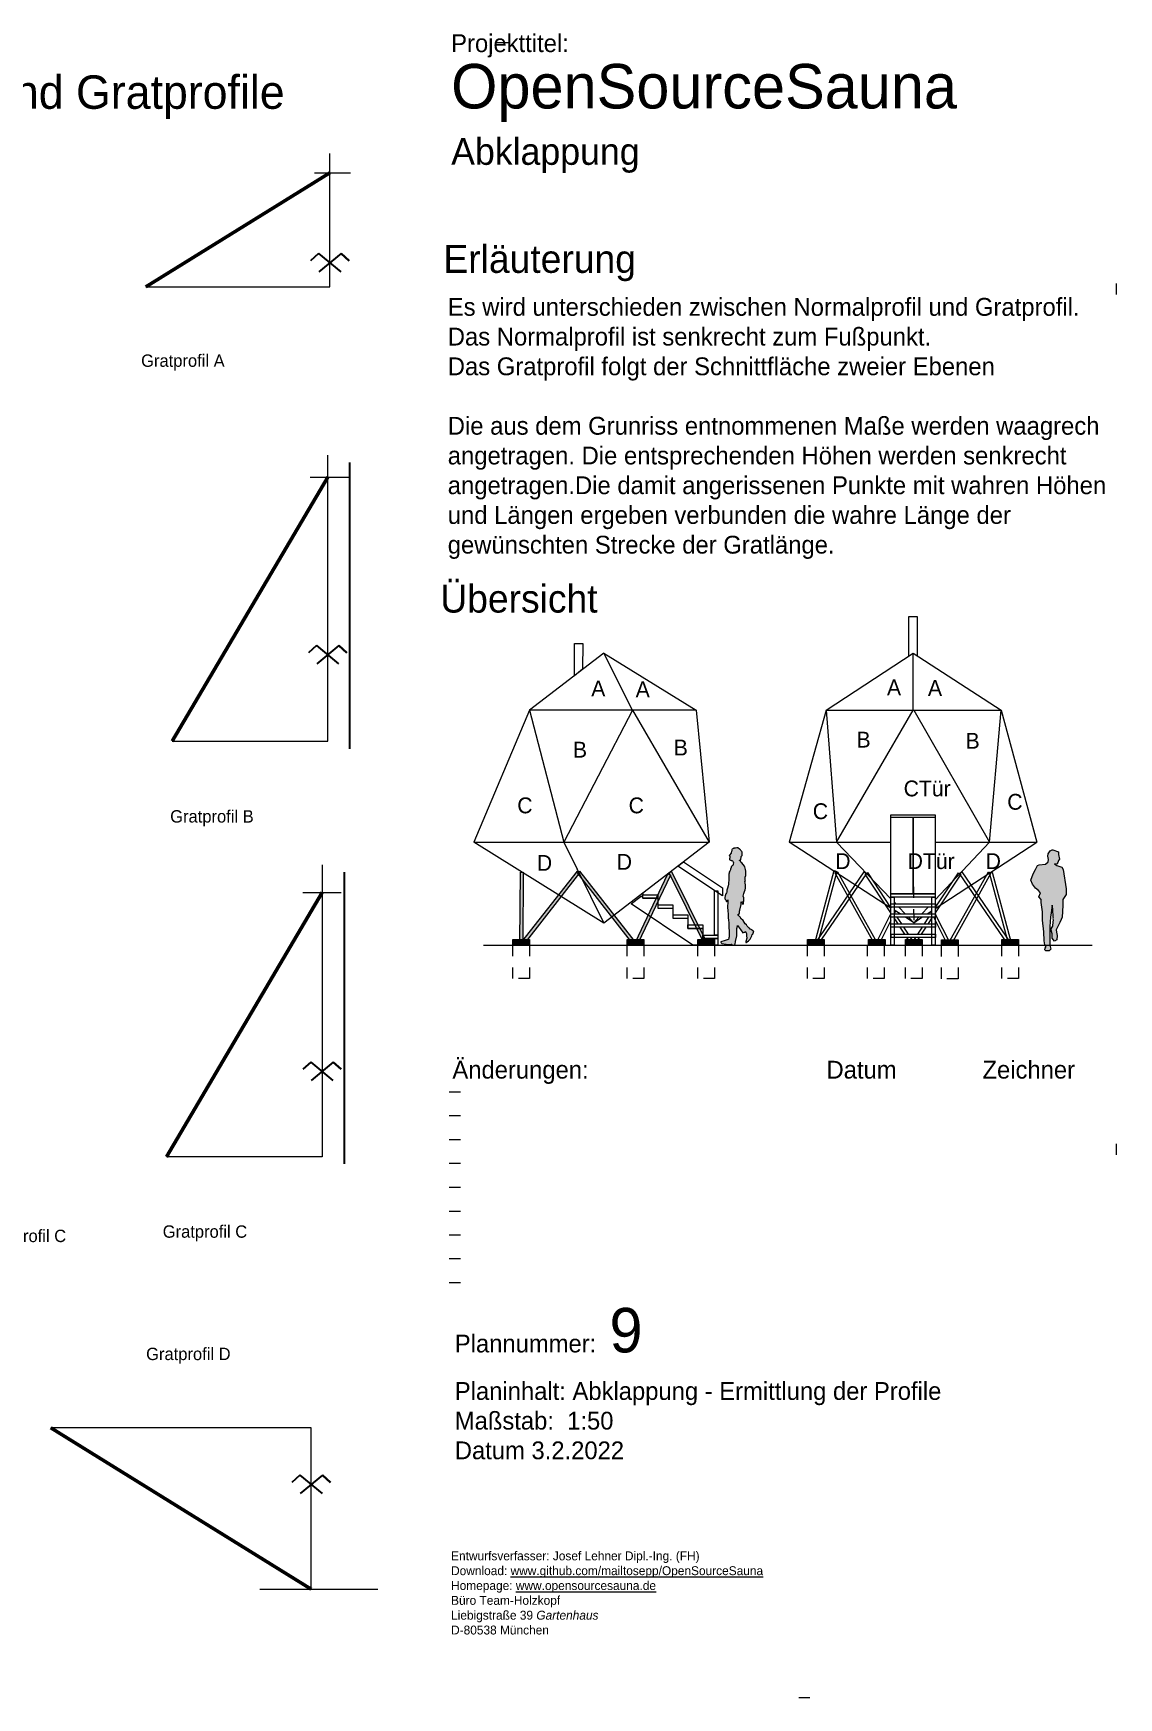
# Model space of a CAD drawing. Header units: metres. Extents: x -5.5 to 15.5, y -10 to 4.9.
# Drawn here: x 5.79 to 15.53, y -10.04 to 4.89 of the extents above; entities that cross this region are included whole.
import ezdxf

# ---------------------------------------------------------------- set-up
doc = ezdxf.new("R2010")
doc.units = ezdxf.units.M
doc.header["$LTSCALE"] = 2.54
for name, pattern in [('ACAD_ISO07W100', [3, 0, -3]), ('CENTER2', [28.575, 19.05, -3.175, 3.175, -3.175]), ('Dash Style-5', [0.041656, 0.013885, -0.027771])]:
    doc.linetypes.add(name, pattern=pattern)
for name, color, linetype, lineweight, true_color in [('Fläche ... Fläche-Beton', 7, 'Continuous', 5, 0xd5d8d8), ('Fläche ... Fläche-Holz', 7, 'Continuous', 25, 0xfff0ca), ('Fläche ... Fläche-Stahl', 7, 'Continuous', 5, 0xc9c5bf), ('Linie ... Line-Plankopf', 7, 'ACAD_ISO07W100', 5, 0x000000), ('Linie ... Linie-Achse', 7, 'CENTER2', 18, 0x000000), ('Linie ... Linie-Ansicht', 7, 'Continuous', 18, 0x000000), ('Linie ... Linie-Verdeckt', 7, 'Dash Style-5', 5, 0x000000), ('Text', 7, 'Continuous', 25, 0x000000)]:
    doc.layers.add(name, color=color, linetype=linetype, lineweight=lineweight, true_color=true_color)
doc.layers.add('Fläche ... Fläche-Weiss', color=7, linetype='Continuous', lineweight=25)
doc.styles.add('textstyle105', font='')
doc.styles.add('textstyle106', font='FUTURAL.TTF')
doc.styles.add('textstyle107', font='txt')
doc.styles.add('textstyle108', font='txt')
doc.styles.add('textstyle109', font='txt')
doc.styles.add('textstyle112', font='')
doc.styles.add('textstyle20', font='')
doc.styles.add('textstyle21', font='')
doc.styles.add('textstyle22', font='')
doc.styles.add('textstyle23', font='')
doc.styles.add('textstyle73', font='')
doc.styles.add('textstyle74', font='')
doc.styles.add('textstyle75', font='')
doc.styles.add('textstyle76', font='')
doc.styles.add('textstyle78', font='')
doc.styles.add('textstyle79', font='')
doc.styles.add('textstyle80', font='')
doc.styles.add('textstyle81', font='txt')
doc.styles.add('textstyle82', font='')
doc.styles.add('textstyle83', font='')
doc.styles.add('textstyle84', font='')
doc.styles.add('textstyle85', font='')
doc.styles.add('textstyle86', font='')
doc.styles.add('textstyle87', font='')
doc.styles.add('textstyle88', font='')
doc.styles.add('textstyle89', font='')
doc.styles.add('textstyle91', font='')
doc.styles.add('textstyle92', font='')
doc.styles.add('textstyle93', font='')
doc.styles.add('textstyle94', font='')
doc.styles.add('textstyle95', font='')
doc.styles.get('textstyle105').set_extended_font_data('Futura Lt BT')
doc.styles.get('textstyle112').set_extended_font_data('Futura Lt BT')
doc.styles.get('textstyle20').set_extended_font_data('Futura Lt BT')
doc.styles.get('textstyle21').set_extended_font_data('Futura Lt BT')
doc.styles.get('textstyle22').set_extended_font_data('Futura Lt BT')
doc.styles.get('textstyle23').set_extended_font_data('Futura Lt BT')
doc.styles.get('textstyle73').set_extended_font_data('Futura Lt BT')
doc.styles.get('textstyle74').set_extended_font_data('Futura Lt BT')
doc.styles.get('textstyle75').set_extended_font_data('Futura Lt BT')
doc.styles.get('textstyle76').set_extended_font_data('Futura Lt BT')
doc.styles.get('textstyle78').set_extended_font_data('Futura Lt BT')
doc.styles.get('textstyle79').set_extended_font_data('Futura Lt BT')
doc.styles.get('textstyle80').set_extended_font_data('Futura Lt BT')
doc.styles.get('textstyle82').set_extended_font_data('Futura Lt BT')
doc.styles.get('textstyle83').set_extended_font_data('Futura Lt BT')
doc.styles.get('textstyle84').set_extended_font_data('Futura Lt BT')
doc.styles.get('textstyle85').set_extended_font_data('Futura Lt BT')
doc.styles.get('textstyle86').set_extended_font_data('Futura Lt BT')
doc.styles.get('textstyle87').set_extended_font_data('Futura Lt BT')
doc.styles.get('textstyle88').set_extended_font_data('Futura Lt BT')
doc.styles.get('textstyle89').set_extended_font_data('Futura Lt BT')
doc.styles.get('textstyle91').set_extended_font_data('Futura Lt BT')
doc.styles.get('textstyle92').set_extended_font_data('Futura Lt BT')
doc.styles.get('textstyle93').set_extended_font_data('Futura Lt BT')
doc.styles.get('textstyle94').set_extended_font_data('Futura Lt BT')
doc.styles.get('textstyle95').set_extended_font_data('Futura Lt BT')

# ---------------------------------------------------------------- blocks, each defined once
blk = doc.blocks.new('Plankopf A4 hoch')
at = {"layer": 'Linie ... Line-Plankopf'}
for p, q in [((0, -11.673), (7.527, -11.673)), ((0, -11.941), (7.527, -11.941)), ((0, -12.209), (7.527, -12.209)), ((0, -12.477), (7.527, -12.477)), ((0, -12.745), (7.527, -12.745)), ((0, -13.013), (7.527, -13.013)), ((0, -13.281), (7.527, -13.281)), ((0, -13.548), (7.527, -13.548)), ((0, -13.816), (7.527, -13.816))]:
    blk.add_line(p, q, dxfattribs=at)
at = {"layer": 'Linie ... Line-Plankopf', "char_height": 0.3, "attachment_point": 1}
for s, insert, style in [('\\H0.2;Projekttitel: \\P\\H0.5;OpenSourceSauna\\P\\H0.3;Abklappung', (0.022, 0.21), 'textstyle23'), ('\\H0.2;Änderungen:                                    Datum             Zeichner', (0.036, -11.325), 'textstyle21'), ('\\H0.2;Plannummer:\\~ \\H0.499999;9\\H0.2;\\PPlaninhalt: Abklappung - Ermittlung der Profile\\PMaßstab: \\~1:50\\PDatum\\~3.2.2022', (0.063, -14.102), 'textstyle22'), ('\\H0.1;Entwurfsverfasser: Josef Lehner Dipl.-Ing. (FH)\\PDownload: \\c14313472;\\Lwww.github.com/mailtosepp/OpenSourceSauna\\P\\c0;\\lHomepage: \\c14313472;\\Lwww.opensourcesauna.de\\P\\c0;\\lBüro Team-Holzkopf\\PLiebigstraße 39 \\fFutura Lt BT|b0|i1|c0|p0;Gartenhaus\\P\\fFutura Lt BT|b0|i0|c0|p0;D-80538 München ', (0.021, -16.838), 'textstyle20')]:
    blk.add_mtext(s, dxfattribs=dict(at, insert=insert, style=style))
blk = doc.blocks.new('Abbundzeichen')
at = {"layer": 'Linie ... Linie-Achse', "linetype": 'Continuous', "lineweight": 25}
for p, q in [((-0.101, 0.083), (-0.173, 0.018)), ((-0.101, 0.083), (0.098, -0.081)), ((0.101, 0.083), (-0.098, -0.081))]:
    blk.add_line(p, q, dxfattribs=at)
at = {"layer": 'Linie ... Linie-Achse', "linetype": 'Continuous', "lineweight": 30}
blk.add_line((0.101, 0.083), (0.173, 0.018), dxfattribs=at)

msp = doc.modelspace()

# ---------------------------------------------------------------- hatches: boundary and pattern name
at = {"layer": 'Fläche ... Fläche-Beton', "linetype": 'Continuous', "lineweight": 0, "true_color": 0xadadad, "transparency": 33554687}
for points in [[(10.093, -3.237), (10.243, -3.237), (10.243, -3.287), (10.093, -3.287)], [(11.119, -3.237), (11.269, -3.237), (11.269, -3.287), (11.119, -3.287)], [(11.753, -3.237), (11.903, -3.237), (11.903, -3.287), (11.753, -3.287)], [(12.737, -3.237), (12.887, -3.237), (12.887, -3.287), (12.737, -3.287)], [(13.285, -3.237), (13.435, -3.237), (13.435, -3.287), (13.285, -3.287)], [(13.94, -3.239), (14.09, -3.239), (14.09, -3.289), (13.94, -3.289)], [(14.483, -3.237), (14.633, -3.237), (14.633, -3.287), (14.483, -3.287)]]:
    msp.add_hatch(color=253, dxfattribs=at).paths.add_polyline_path(points, flags=0)
at = {"layer": 'Fläche ... Fläche-Beton', "linetype": 'Continuous', "lineweight": 0, "transparency": 33554687}
msp.add_hatch(color=256, dxfattribs=at).paths.add_polyline_path([(13.616, -3.237), (13.766, -3.237), (13.766, -3.287), (13.616, -3.287)], flags=0)
at = {"layer": 'Fläche ... Fläche-Stahl', "linetype": 'Continuous', "lineweight": 0, "true_color": 0xadadad, "transparency": 33554687}
for points in [[(10.181, -3.262), (10.156, -3.262), (10.161, -2.633), (10.186, -2.633)], [(10.193, -3.275), (10.174, -3.259), (10.673, -2.625), (10.692, -2.64)], [(11.19, -3.261), (11.17, -3.277), (10.673, -2.64), (10.692, -2.625)], [(11.215, -3.272), (11.192, -3.261), (11.484, -2.649), (11.507, -2.66)], [(11.829, -3.256), (11.807, -3.267), (11.495, -2.638), (11.517, -2.627)]]:
    msp.add_hatch(color=253, dxfattribs=at).paths.add_polyline_path(points, flags=0)
at = {"layer": 'Fläche ... Fläche-Weiss', "true_color": 0xf2f2f2, "transparency": 33554687}
for points in [[(12.188, -3.264), (12.207, -3.25), (12.222, -3.235), (12.232, -3.215), (12.239, -3.203), (12.24, -3.193), (12.241, -3.191), (12.244, -3.188), (12.248, -3.188), (12.257, -3.163), (12.244, -3.159), (12.244, -3.156), (12.243, -3.154), (12.238, -3.151), (12.232, -3.148), (12.224, -3.145), (12.22, -3.143), (12.22, -3.141), (12.22, -3.137), (12.217, -3.135), (12.214, -3.135), (12.206, -3.126), (12.197, -3.117), (12.19, -3.107), (12.179, -3.098), (12.159, -3.067), (12.139, -3.048), (12.135, -3.037), (12.13, -3.033), (12.124, -3.028), (12.121, -3.026), (12.119, -3.023), (12.114, -3.021), (12.114, -3.015), (12.116, -3.011), (12.121, -3.01), (12.123, -3.009), (12.124, -3.005), (12.126, -3.004), (12.126, -2.999), (12.126, -2.992), (12.126, -2.984), (12.129, -2.975), (12.141, -2.924), (12.143, -2.909), (12.143, -2.901), (12.146, -2.897), (12.15, -2.904), (12.153, -2.914), (12.158, -2.922), (12.162, -2.914), (12.162, -2.906), (12.165, -2.89), (12.165, -2.864), (12.161, -2.847), (12.165, -2.823), (12.171, -2.806), (12.178, -2.792), (12.18, -2.777), (12.182, -2.766), (12.182, -2.751), (12.178, -2.728), (12.175, -2.716), (12.18, -2.711), (12.178, -2.707), (12.179, -2.704), (12.179, -2.699), (12.178, -2.697), (12.178, -2.678), (12.183, -2.662), (12.183, -2.647), (12.184, -2.638), (12.185, -2.625), (12.182, -2.609), (12.175, -2.586), (12.173, -2.58), (12.147, -2.55), (12.139, -2.543), (12.137, -2.529), (12.124, -2.527), (12.135, -2.522), (12.14, -2.518), (12.138, -2.51), (12.143, -2.505), (12.143, -2.501), (12.141, -2.493), (12.147, -2.486), (12.15, -2.485), (12.151, -2.481), (12.151, -2.467), (12.151, -2.46), (12.15, -2.455), (12.147, -2.449), (12.144, -2.444), (12.14, -2.438), (12.135, -2.432), (12.132, -2.429), (12.127, -2.426), (12.113, -2.416), (12.109, -2.415), (12.103, -2.416), (12.092, -2.417), (12.085, -2.417), (12.078, -2.417), (12.076, -2.418), (12.077, -2.418), (12.078, -2.419), (12.076, -2.419), (12.072, -2.42), (12.071, -2.421), (12.067, -2.424), (12.062, -2.428), (12.058, -2.431), (12.06, -2.433), (12.059, -2.437), (12.054, -2.452), (12.051, -2.457), (12.052, -2.463), (12.036, -2.48), (12.035, -2.483), (12.035, -2.484), (12.038, -2.487), (12.04, -2.488), (12.04, -2.492), (12.04, -2.497), (12.04, -2.499), (12.039, -2.5), (12.039, -2.504), (12.04, -2.507), (12.037, -2.509), (12.036, -2.512), (12.036, -2.516), (12.037, -2.52), (12.039, -2.522), (12.045, -2.525), (12.049, -2.526), (12.052, -2.527), (12.058, -2.529), (12.064, -2.531), (12.068, -2.534), (12.069, -2.539), (12.071, -2.544), (12.073, -2.545), (12.074, -2.546), (12.071, -2.563), (12.071, -2.568), (12.066, -2.573), (12.059, -2.578), (12.053, -2.586), (12.051, -2.59), (12.047, -2.606), (12.045, -2.612), (12.039, -2.624), (12.034, -2.634), (12.033, -2.642), (12.03, -2.65), (12.031, -2.657), (12.03, -2.685), (12.032, -2.692), (12.028, -2.741), (12.024, -2.757), (12.02, -2.776), (12.013, -2.795), (12.013, -2.811), (12.01, -2.818), (12.005, -2.826), (11.999, -2.844), (11.996, -2.859), (11.996, -2.871), (12.005, -2.882), (12.009, -2.898), (12.012, -2.895), (12.019, -2.886), (12.023, -2.881), (12.023, -2.891), (12.021, -2.911), (12.019, -2.934), (12.02, -2.947), (12.02, -2.958), (12.022, -2.965), (12.023, -2.99), (12.026, -3.001), (12.026, -3.012), (12.026, -3.022), (12.026, -3.033), (12.026, -3.04), (12.028, -3.066), (12.03, -3.084), (12.031, -3.095), (12.032, -3.107), (12.032, -3.117), (12.03, -3.133), (12.034, -3.158), (12.034, -3.175), (12.035, -3.192), (12.033, -3.212), (12.032, -3.223), (12.029, -3.236), (12.016, -3.239), (11.989, -3.248), (11.968, -3.255), (11.962, -3.257), (11.96, -3.259), (11.959, -3.261), (11.963, -3.266), (11.969, -3.272), (12.006, -3.279), (12.033, -3.282), (12.051, -3.28), (12.055, -3.28), (12.058, -3.283), (12.06, -3.286), (12.084, -3.287), (12.086, -3.282), (12.088, -3.277), (12.09, -3.258), (12.091, -3.248), (12.095, -3.242), (12.102, -3.205), (12.102, -3.191), (12.103, -3.179), (12.104, -3.145), (12.104, -3.139), (12.107, -3.13), (12.11, -3.112), (12.136, -3.148), (12.156, -3.176), (12.172, -3.17), (12.18, -3.166), (12.182, -3.169), (12.182, -3.171), (12.185, -3.174), (12.186, -3.174), (12.189, -3.188), (12.191, -3.204), (12.192, -3.225), (12.184, -3.255), (12.183, -3.26), (12.184, -3.262), (12.185, -3.263), (12.187, -3.264)], [(14.94, -2.434), (14.991, -2.45), (14.99, -2.474), (15.001, -2.517), (14.991, -2.529), (14.979, -2.56), (14.954, -2.558), (14.976, -2.572), (15.022, -2.587), (15.032, -2.608), (15.059, -2.783), (15.06, -2.834), (15.031, -2.877), (15.03, -2.931), (15.025, -3.036), (15.015, -3.059), (15.004, -3.085), (14.971, -3.149), (14.974, -3.172), (14.979, -3.201), (14.977, -3.24), (14.954, -3.251), (14.933, -3.224), (14.934, -3.203), (14.933, -3.187), (14.925, -3.153), (14.929, -3.136), (14.941, -3.117), (14.944, -3.08), (14.947, -3.065), (14.943, -3.052), (14.947, -3.046), (14.942, -3.039), (14.941, -2.961), (14.933, -2.93), (14.926, -2.997), (14.919, -3.038), (14.913, -3.121), (14.914, -3.242), (14.912, -3.287), (14.922, -3.323), (14.908, -3.339), (14.877, -3.339), (14.867, -3.329), (14.87, -3.316), (14.881, -3.299), (14.868, -3.284), (14.862, -3.248), (14.86, -3.167), (14.847, -3.064), (14.846, -2.989), (14.835, -2.904), (14.835, -2.878), (14.816, -2.855), (14.829, -2.818), (14.809, -2.794), (14.784, -2.778), (14.757, -2.742), (14.742, -2.705), (14.765, -2.649), (14.786, -2.609), (14.803, -2.574), (14.818, -2.568), (14.874, -2.56), (14.897, -2.54), (14.901, -2.52), (14.894, -2.488), (14.897, -2.468), (14.916, -2.443), (14.935, -2.434)]]:
    msp.add_hatch(color=7, dxfattribs=at).paths.add_polyline_path(points, flags=0)

# ---------------------------------------------------------------- linework, layer by layer
at = {"layer": 'Fläche ... Fläche-Beton', "color": 7, "linetype": 'Continuous', "lineweight": 5}
for points in [[(10.093, -3.237), (10.243, -3.237), (10.243, -3.287), (10.093, -3.287)], [(11.119, -3.237), (11.269, -3.237), (11.269, -3.287), (11.119, -3.287)], [(11.753, -3.237), (11.903, -3.237), (11.903, -3.287), (11.753, -3.287)], [(12.737, -3.237), (12.887, -3.237), (12.887, -3.287), (12.737, -3.287)], [(13.285, -3.237), (13.435, -3.237), (13.435, -3.287), (13.285, -3.287)], [(13.94, -3.239), (14.09, -3.239), (14.09, -3.289), (13.94, -3.289)], [(14.483, -3.237), (14.633, -3.237), (14.633, -3.287), (14.483, -3.287)]]:
    msp.add_lwpolyline(points, close=True, dxfattribs=at)
at = {"layer": 'Fläche ... Fläche-Beton', "linetype": 'Continuous', "lineweight": 5}
msp.add_lwpolyline([(13.616, -3.237), (13.766, -3.237), (13.766, -3.287), (13.616, -3.287)], close=True, dxfattribs=at)
at = {"layer": 'Fläche ... Fläche-Holz'}
for p, q in [((8.63, -1.525), (8.63, 1.043)), ((8.579, -2.634), (8.579, -5.251))]:
    msp.add_line(p, q, dxfattribs=at)
at = {"layer": 'Fläche ... Fläche-Stahl', "color": 7, "linetype": 'Continuous', "lineweight": 5}
msp.add_line((10.668, -2.603), (10.697, -2.662), dxfattribs=at)
msp.add_line((10.668, -2.603), (10.697, -2.662), dxfattribs=at)
for points in [[(10.181, -3.262), (10.156, -3.262), (10.161, -2.633), (10.186, -2.633)], [(10.193, -3.275), (10.174, -3.259), (10.673, -2.625), (10.692, -2.64)], [(11.19, -3.261), (11.17, -3.277), (10.673, -2.64), (10.692, -2.625)], [(11.215, -3.272), (11.192, -3.261), (11.484, -2.649), (11.507, -2.66)], [(11.829, -3.256), (11.807, -3.267), (11.495, -2.638), (11.517, -2.627)]]:
    msp.add_lwpolyline(points, close=True, dxfattribs=at)
at = {"layer": 'Linie ... Line-Plankopf', "flags": 128}
msp.add_lwpolyline([(-5.49, 4.81), (15.51, 4.81), (15.51, -10.04), (-5.49, -10.04)], close=True, dxfattribs=at)
at = {"layer": 'Linie ... Linie-Achse'}
for p, q in [((8.449, 2.618), (8.449, 3.816)), ((8.43, -1.459), (8.43, 1.109)), ((8.379, -2.568), (8.379, -5.186)), ((8.282, -9.066), (8.282, -7.62))]:
    msp.add_line(p, q, dxfattribs=at)
at = {"layer": 'Linie ... Linie-Ansicht', "lineweight": 50}
for p, q in [((6.796, 2.618), (8.449, 3.642)), ((8.43, 0.91), (7.034, -1.459)), ((6.983, -5.186), (8.379, -2.816)), ((8.282, -9.066), (5.943, -7.62))]:
    msp.add_line(p, q, dxfattribs=at)
at = {"layer": 'Linie ... Linie-Ansicht'}
for p, q in [((8.312, 3.643), (8.636, 3.642)), ((6.796, 2.618), (8.449, 2.618)), ((8.273, 0.91), (8.619, 0.91)), ((7.034, -1.459), (8.43, -1.459)), ((8.206, -2.816), (8.552, -2.816)), ((8.379, -5.186), (6.983, -5.186)), ((8.282, -7.62), (5.943, -7.62)), ((7.822, -9.066), (8.88, -9.066))]:
    msp.add_line(p, q, dxfattribs=at)
at = {"layer": 'Linie ... Linie-Ansicht', "linetype": 'Continuous', "lineweight": 5}
for p, q in [((10.91, -0.667), (10.241, -1.179)), ((10.91, -0.667), (11.737, -1.179)), ((11.166, -1.179), (10.91, -0.667)), ((12.905, -1.179), (13.685, -0.667)), ((13.685, -0.667), (14.477, -1.179)), ((13.685, -1.179), (13.685, -0.667)), ((10.241, -1.179), (9.741, -2.364)), ((10.241, -1.179), (10.549, -2.364)), ((11.737, -1.179), (10.241, -1.179)), ((11.166, -1.179), (10.549, -2.364)), ((11.166, -1.179), (11.856, -2.364)), ((11.737, -1.179), (11.856, -2.364)), ((12.905, -1.179), (12.573, -2.364)), ((12.905, -1.179), (14.477, -1.179)), ((12.905, -1.179), (12.998, -2.364)), ((12.998, -2.364), (13.685, -1.179)), ((13.691, -1.179), (14.372, -2.364)), ((14.372, -2.364), (14.477, -1.179)), ((14.477, -1.179), (14.797, -2.364)), ((10.91, -3.09), (9.741, -2.364)), ((9.741, -2.364), (11.856, -2.364)), ((10.549, -2.364), (10.91, -3.09)), ((11.856, -2.364), (10.91, -3.09)), ((12.573, -2.364), (13.485, -2.364)), ((13.486, -2.955), (12.573, -2.364)), ((12.998, -2.364), (13.485, -2.872)), ((13.685, -2.364), (13.685, -2.364)), ((13.885, -2.364), (14.797, -2.364)), ((13.885, -2.96), (14.797, -2.364)), ((14.372, -2.364), (13.885, -2.881)), ((14.372, -2.364), (14.797, -2.364)), ((13.515, -2.903), (13.529, -2.918)), ((13.569, -3.008), (13.515, -2.973)), ((13.558, -2.948), (13.615, -3.008)), ((13.821, -2.948), (13.765, -3.008)), ((13.811, -3.008), (13.855, -2.98)), ((13.855, -2.913), (13.85, -2.918)), ((13.691, -3.087), (13.616, -3.038)), ((13.644, -3.038), (13.691, -3.087)), ((13.691, -3.087), (13.765, -3.038)), ((13.737, -3.038), (13.691, -3.087)), ((9.829, -3.287), (12.498, -3.287)), ((11.602, -3.287), (15.292, -3.287))]:
    msp.add_line(p, q, dxfattribs=at)
at = {"layer": 'Linie ... Linie-Ansicht', "linetype": 'Dash Style-5', "lineweight": 5}
msp.add_line((13.685, -2.364), (13.691, -3.087), dxfattribs=at)
at = {"layer": 'Linie ... Linie-Ansicht', "linetype": 'Continuous', "lineweight": 5, "flags": 128}
for points in [[(13.648, -0.692), (13.648, -0.339), (13.723, -0.339), (13.723, -0.691)], [(13.485, -2.998), (13.255, -2.65), (13.276, -2.637), (13.486, -2.955)], [(13.885, -2.953), (14.092, -2.639), (14.113, -2.652), (13.885, -2.998)], [(13.515, -2.973), (13.528, -2.982), (13.514, -3.008)], [(13.855, -3.008), (13.845, -2.987), (13.855, -2.98)], [(13.485, -3.066), (13.377, -3.281), (13.354, -3.269), (13.486, -3.008)], [(13.515, -2.998), (13.522, -3.008)], [(13.551, -3.098), (13.515, -3.043)], [(13.541, -3.038), (13.581, -3.098)], [(13.611, -3.188), (13.571, -3.128)], [(13.601, -3.128), (13.641, -3.188)], [(13.729, -3.188), (13.769, -3.128)], [(13.799, -3.128), (13.759, -3.188)], [(13.789, -3.098), (13.828, -3.038)], [(13.858, -3.038), (13.818, -3.099)], [(13.848, -3.008), (13.855, -2.998)], [(13.885, -3.011), (14.014, -3.266), (13.991, -3.277), (13.871, -3.038)], [(13.66, -3.218), (13.686, -3.256), (13.665, -3.27), (13.63, -3.218)], [(13.74, -3.218), (13.701, -3.277), (13.68, -3.263), (13.71, -3.218)]]:
    msp.add_lwpolyline(points, dxfattribs=at)
at = {"layer": 'Linie ... Linie-Ansicht', "linetype": 'Continuous', "lineweight": 5}
for points in [[(10.646, -0.87), (10.646, -0.582), (10.721, -0.582), (10.719, -0.813)], [(13.485, -2.12), (13.885, -2.12), (13.885, -2.828), (13.485, -2.828)], [(13.485, -2.14), (13.685, -2.14), (13.685, -2.828), (13.485, -2.828)], [(13.685, -2.14), (13.885, -2.14), (13.885, -2.828), (13.685, -2.828)], [(12.188, -3.264), (12.207, -3.25), (12.222, -3.235), (12.232, -3.215), (12.239, -3.203), (12.24, -3.193), (12.241, -3.191), (12.244, -3.188), (12.248, -3.188), (12.257, -3.163), (12.244, -3.159), (12.244, -3.156), (12.243, -3.154), (12.238, -3.151), (12.232, -3.148), (12.224, -3.145), (12.22, -3.143), (12.22, -3.141), (12.22, -3.137), (12.217, -3.135), (12.214, -3.135), (12.206, -3.126), (12.197, -3.117), (12.19, -3.107), (12.179, -3.098), (12.159, -3.067), (12.139, -3.048), (12.135, -3.037), (12.13, -3.033), (12.124, -3.028), (12.121, -3.026), (12.119, -3.023), (12.114, -3.021), (12.114, -3.015), (12.116, -3.011), (12.121, -3.01), (12.123, -3.009), (12.124, -3.005), (12.126, -3.004), (12.126, -2.999), (12.126, -2.992), (12.126, -2.984), (12.129, -2.975), (12.141, -2.924), (12.143, -2.909), (12.143, -2.901), (12.146, -2.897), (12.15, -2.904), (12.153, -2.914), (12.158, -2.922), (12.162, -2.914), (12.162, -2.906), (12.165, -2.89), (12.165, -2.864), (12.161, -2.847), (12.165, -2.823), (12.171, -2.806), (12.178, -2.792), (12.18, -2.777), (12.182, -2.766), (12.182, -2.751), (12.178, -2.728), (12.175, -2.716), (12.18, -2.711), (12.178, -2.707), (12.179, -2.704), (12.179, -2.699), (12.178, -2.697), (12.178, -2.678), (12.183, -2.662), (12.183, -2.647), (12.184, -2.638), (12.185, -2.625), (12.182, -2.609), (12.175, -2.586), (12.173, -2.58), (12.147, -2.55), (12.139, -2.543), (12.137, -2.529), (12.124, -2.527), (12.135, -2.522), (12.14, -2.518), (12.138, -2.51), (12.143, -2.505), (12.143, -2.501), (12.141, -2.493), (12.147, -2.486), (12.15, -2.485), (12.151, -2.481), (12.151, -2.467), (12.151, -2.46), (12.15, -2.455), (12.147, -2.449), (12.144, -2.444), (12.14, -2.438), (12.135, -2.432), (12.132, -2.429), (12.127, -2.426), (12.113, -2.416), (12.109, -2.415), (12.103, -2.416), (12.092, -2.417), (12.085, -2.417), (12.078, -2.417), (12.076, -2.418), (12.077, -2.418), (12.078, -2.419), (12.076, -2.419), (12.072, -2.42), (12.071, -2.421), (12.067, -2.424), (12.062, -2.428), (12.058, -2.431), (12.06, -2.433), (12.059, -2.437), (12.054, -2.452), (12.051, -2.457), (12.052, -2.463), (12.036, -2.48), (12.035, -2.483), (12.035, -2.484), (12.038, -2.487), (12.04, -2.488), (12.04, -2.492), (12.04, -2.497), (12.04, -2.499), (12.039, -2.5), (12.039, -2.504), (12.04, -2.507), (12.037, -2.509), (12.036, -2.512), (12.036, -2.516), (12.037, -2.52), (12.039, -2.522), (12.045, -2.525), (12.049, -2.526), (12.052, -2.527), (12.058, -2.529), (12.064, -2.531), (12.068, -2.534), (12.069, -2.539), (12.071, -2.544), (12.073, -2.545), (12.074, -2.546), (12.071, -2.563), (12.071, -2.568), (12.066, -2.573), (12.059, -2.578), (12.053, -2.586), (12.051, -2.59), (12.047, -2.606), (12.045, -2.612), (12.039, -2.624), (12.034, -2.634), (12.033, -2.642), (12.03, -2.65), (12.031, -2.657), (12.03, -2.685), (12.032, -2.692), (12.028, -2.741), (12.024, -2.757), (12.02, -2.776), (12.013, -2.795), (12.013, -2.811), (12.01, -2.818), (12.005, -2.826), (11.999, -2.844), (11.996, -2.859), (11.996, -2.871), (12.005, -2.882), (12.009, -2.898), (12.012, -2.895), (12.019, -2.886), (12.023, -2.881), (12.023, -2.891), (12.021, -2.911), (12.019, -2.934), (12.02, -2.947), (12.02, -2.958), (12.022, -2.965), (12.023, -2.99), (12.026, -3.001), (12.026, -3.012), (12.026, -3.022), (12.026, -3.033), (12.026, -3.04), (12.028, -3.066), (12.03, -3.084), (12.031, -3.095), (12.032, -3.107), (12.032, -3.117), (12.03, -3.133), (12.034, -3.158), (12.034, -3.175), (12.035, -3.192), (12.033, -3.212), (12.032, -3.223), (12.029, -3.236), (12.016, -3.239), (11.989, -3.248), (11.968, -3.255), (11.962, -3.257), (11.96, -3.259), (11.959, -3.261), (11.963, -3.266), (11.969, -3.272), (12.006, -3.279), (12.033, -3.282), (12.051, -3.28), (12.055, -3.28), (12.058, -3.283), (12.06, -3.286), (12.084, -3.287), (12.086, -3.282), (12.088, -3.277), (12.09, -3.258), (12.091, -3.248), (12.095, -3.242), (12.102, -3.205), (12.102, -3.191), (12.103, -3.179), (12.104, -3.145), (12.104, -3.139), (12.107, -3.13), (12.11, -3.112), (12.136, -3.148), (12.156, -3.176), (12.172, -3.17), (12.18, -3.166), (12.182, -3.169), (12.182, -3.171), (12.185, -3.174), (12.186, -3.174), (12.189, -3.188), (12.191, -3.204), (12.192, -3.225), (12.184, -3.255), (12.183, -3.26), (12.184, -3.262), (12.185, -3.263), (12.187, -3.264)], [(14.94, -2.434), (14.991, -2.45), (14.99, -2.474), (15.001, -2.517), (14.991, -2.529), (14.979, -2.56), (14.954, -2.558), (14.976, -2.572), (15.022, -2.587), (15.032, -2.608), (15.059, -2.783), (15.06, -2.834), (15.031, -2.877), (15.03, -2.931), (15.025, -3.036), (15.015, -3.059), (15.004, -3.085), (14.971, -3.149), (14.974, -3.172), (14.979, -3.201), (14.977, -3.24), (14.954, -3.251), (14.933, -3.224), (14.934, -3.203), (14.933, -3.187), (14.925, -3.153), (14.929, -3.136), (14.941, -3.117), (14.944, -3.08), (14.947, -3.065), (14.943, -3.052), (14.947, -3.046), (14.942, -3.039), (14.941, -2.961), (14.933, -2.93), (14.926, -2.997), (14.919, -3.038), (14.913, -3.121), (14.914, -3.242), (14.912, -3.287), (14.922, -3.323), (14.908, -3.339), (14.877, -3.339), (14.867, -3.329), (14.87, -3.316), (14.881, -3.299), (14.868, -3.284), (14.862, -3.248), (14.86, -3.167), (14.847, -3.064), (14.846, -2.989), (14.835, -2.904), (14.835, -2.878), (14.816, -2.855), (14.829, -2.818), (14.809, -2.794), (14.784, -2.778), (14.757, -2.742), (14.742, -2.705), (14.765, -2.649), (14.786, -2.609), (14.803, -2.574), (14.818, -2.568), (14.874, -2.56), (14.897, -2.54), (14.901, -2.52), (14.894, -2.488), (14.897, -2.468), (14.916, -2.443), (14.935, -2.434)], [(11.575, -2.58), (11.625, -2.541), (11.974, -2.774), (11.974, -2.846)], [(12.828, -3.276), (12.804, -3.269), (12.978, -2.619), (13.002, -2.626)], [(12.83, -3.283), (12.809, -3.269), (13.246, -2.631), (13.267, -2.646)], [(12.986, -2.643), (13.008, -2.631), (13.361, -3.263), (13.339, -3.276)], [(14.027, -3.282), (14.005, -3.27), (14.362, -2.631), (14.384, -2.643)], [(14.103, -2.646), (14.124, -2.631), (14.557, -3.264), (14.537, -3.278)], [(14.372, -2.64), (14.396, -2.634), (14.565, -3.266), (14.541, -3.273)], [(11.259, -2.867), (11.259, -2.837), (11.394, -2.837), (11.394, -2.867)], [(11.904, -3.197), (11.904, -2.8), (11.934, -2.8), (11.934, -3.197)], [(13.485, -2.828), (13.885, -2.828), (13.885, -2.858), (13.485, -2.858)], [(11.155, -2.918), (11.248, -2.846), (11.259, -2.867), (11.394, -2.867), (11.394, -2.957), (11.529, -2.957), (11.529, -3.047), (11.664, -3.047), (11.664, -3.137), (11.799, -3.137), (11.799, -3.227), (11.934, -3.227), (11.934, -3.287), (11.708, -3.287)], [(13.485, -2.858), (13.515, -2.858), (13.515, -3.287), (13.485, -3.287)], [(13.486, -2.918), (13.886, -2.918), (13.886, -2.948), (13.486, -2.948)], [(13.855, -2.858), (13.885, -2.858), (13.885, -3.287), (13.855, -3.287)], [(11.664, -3.137), (11.664, -3.107), (11.799, -3.107), (11.799, -3.137)], [(13.486, -3.008), (13.886, -3.008), (13.886, -3.038), (13.486, -3.038)], [(13.487, -3.098), (13.887, -3.098), (13.887, -3.128), (13.487, -3.128)], [(11.799, -3.227), (11.799, -3.197), (11.934, -3.197), (11.934, -3.227)], [(13.488, -3.188), (13.888, -3.188), (13.888, -3.218), (13.488, -3.218)]]:
    msp.add_lwpolyline(points, close=True, dxfattribs=at)
msp.add_lwpolyline([(11.259, -2.822), (11.259, -2.837), (11.394, -2.837), (11.394, -2.927), (11.529, -2.927), (11.529, -3.017), (11.664, -3.017), (11.664, -3.107), (11.799, -3.107), (11.799, -3.197), (11.934, -3.197), (11.934, -3.287), (12.069, -3.287)], dxfattribs=at)
at = {"layer": 'Linie ... Linie-Verdeckt', "linetype": 'Dash Style-5', "lineweight": 5}
for points in [[(10.243, -3.587), (10.093, -3.587), (10.093, -3.287), (10.243, -3.287)], [(11.269, -3.587), (11.119, -3.587), (11.119, -3.287), (11.269, -3.287)], [(11.903, -3.587), (11.753, -3.587), (11.753, -3.287), (11.903, -3.287)], [(12.737, -3.287), (12.887, -3.287), (12.887, -3.587), (12.737, -3.587)], [(13.276, -3.287), (13.426, -3.287), (13.426, -3.587), (13.276, -3.587)], [(13.616, -3.287), (13.766, -3.287), (13.766, -3.587), (13.616, -3.587)], [(13.94, -3.289), (14.09, -3.289), (14.09, -3.589), (13.94, -3.589)], [(14.483, -3.287), (14.633, -3.287), (14.633, -3.587), (14.483, -3.587)]]:
    msp.add_lwpolyline(points, close=True, dxfattribs=at)

# ---------------------------------------------------------------- block references
at = {"layer": 'Linie ... Line-Plankopf', "xscale": 0.7984581497797356, "yscale": 0.7984581497797356, "zscale": 0.7984581497797356}
msp.add_blockref('Plankopf A4 hoch', (9.521, 4.717), dxfattribs=at)
at = {"layer": 'Linie ... Linie-Achse'}
for p in [(8.449, 2.834), (8.43, -0.682), (8.379, -4.42), (8.282, -8.126)]:
    msp.add_blockref('Abbundzeichen', p, dxfattribs=at)

# ---------------------------------------------------------------- texts
at = {"layer": 'Text', "attachment_point": 1}
for s, insert, char_height, style in [('Normal- und Gratprofile', (3.852, 4.516), 0.3, 'textstyle95'), ('\\H0.250001;Erläuterung', (9.469, 2.994), 0.3, 'textstyle105'), ('Es wird unterschieden zwischen Normalprofil und Gratprofil. \\PDas Normalprofil ist senkrecht zum Fußpunkt. \\PDas Gratprofil folgt der Schnittfläche zweier Ebenen\\P\\PDie aus dem Grunriss entnommenen Maße werden waagrech \\Pangetragen. Die entsprechenden Höhen werden senkrecht\\Pangetragen.Die damit angerissenen Punkte mit wahren Höhen\\Pund Längen ergeben verbunden die wahre Länge der \\Pgewünschten Strecke der Gratlänge.', (9.508, 2.519), 0.16, 'textstyle112'), ('\\H0.250001;Übersicht', (9.441, -0.054), 0.3, 'textstyle94')]:
    msp.add_mtext(s, dxfattribs=dict(at, insert=insert, char_height=char_height, style=style))
at = {"layer": 'Text', "char_height": 0.11092, "attachment_point": 1, "line_spacing_factor": 0.972742}
for s, insert, width, style in [('Gratprofil A', (6.755, 2.012), 1.43562, 'textstyle106'), ('Gratprofil B', (7.016, -2.077), 1.78377, 'textstyle107'), ('Gratprofil C', (6.949, -5.802), 1.43562, 'textstyle108'), ('Normalprofil C', (5.134, -5.841), 1.43562, 'textstyle81'), ('Gratprofil D', (6.8, -6.9), 1.43562, 'textstyle109')]:
    msp.add_mtext(s, dxfattribs=dict(at, insert=insert, width=width, style=style))
at = {"layer": 'Text', "color": 1, "true_color": 0xff0000, "attachment_point": 1}
for s, insert, char_height, style in [('\\H0.142;A', (10.796, -0.914), 0.2121, 'textstyle80'), ('\\H0.142;A', (11.195, -0.921), 0.2121, 'textstyle82'), ('\\H0.142;A', (13.451, -0.904), 0.2121, 'textstyle73'), ('\\H0.142;A', (13.819, -0.909), 0.2121, 'textstyle74'), ('\\H0.142;B', (10.632, -1.463), 0.2121, 'textstyle78'), ('\\H0.142;B', (11.537, -1.444), 0.2121, 'textstyle79'), ('\\H0.142;B', (13.178, -1.373), 0.2121, 'textstyle75'), ('\\H0.142;B', (14.157, -1.383), 0.2121, 'textstyle76'), ('\\H0.142;C\\S^ Tür;', (13.601, -1.811), 0.21214, 'textstyle86'), ('\\H0.142;C', (14.531, -1.931), 0.2121, 'textstyle85'), ('\\H0.142;C', (10.132, -1.963), 0.2121, 'textstyle84'), ('\\H0.142;C', (11.132, -1.963), 0.2121, 'textstyle83'), ('\\H0.142;C', (12.785, -2.015), 0.2121, 'textstyle87'), ('\\H0.142;D', (10.308, -2.479), 0.2121, 'textstyle92'), ('\\H0.142;D', (11.025, -2.47), 0.2121, 'textstyle93'), ('\\H0.142;D', (12.987, -2.463), 0.2121, 'textstyle88'), ('\\H0.142;D\\S^ Tür;', (13.637, -2.463), 0.21214, 'textstyle89'), ('\\H0.142;D', (14.337, -2.463), 0.2121, 'textstyle91')]:
    msp.add_mtext(s, dxfattribs=dict(at, insert=insert, char_height=char_height, style=style))

doc.saveas('drawing.dxf')
